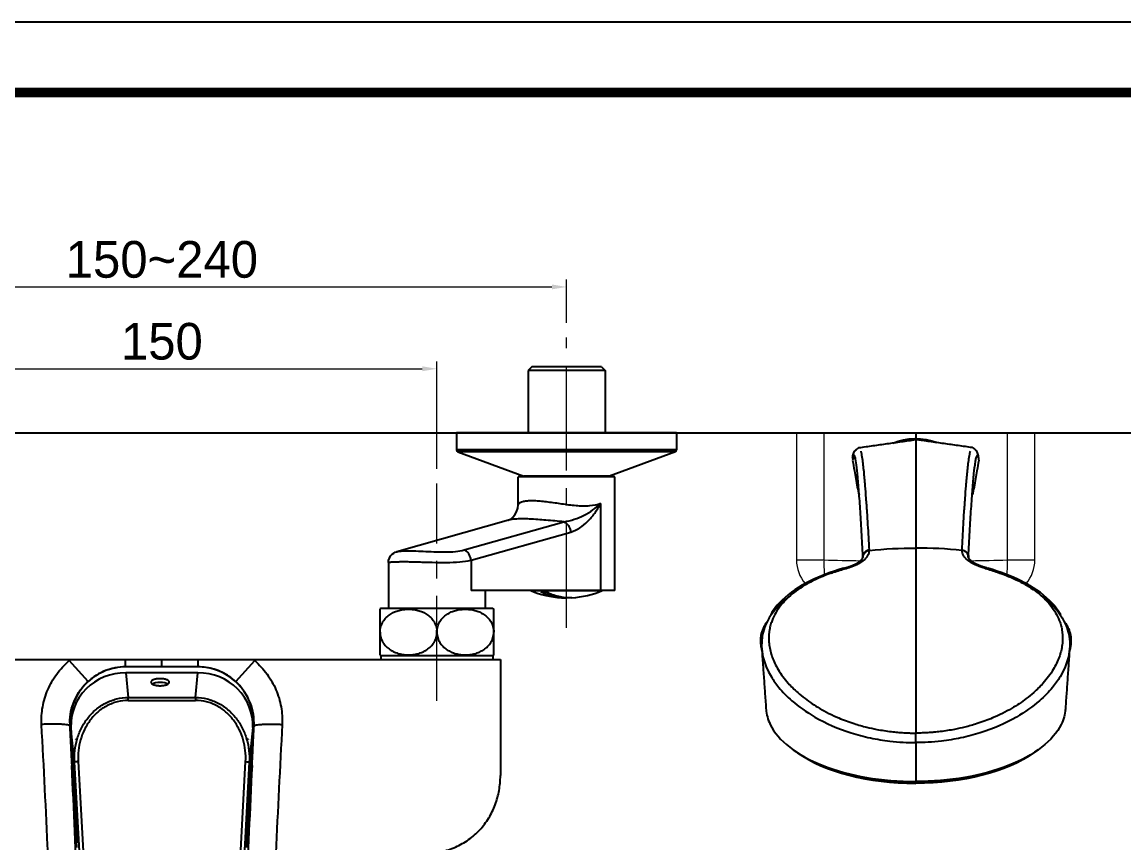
# Model space of a CAD drawing. Header units: millimetres. Extents: x 1122 to 8358, y -1894 to -296.
# Drawn here: x 7457.3 to 7757.8, y -519.6 to -295.8 of the extents above; entities that cross this region are included whole.
import ezdxf

# ---------------------------------------------------------------- set-up
doc = ezdxf.new("R2010")
doc.units = ezdxf.units.MM
doc.header["$LTSCALE"] = 3
doc.linetypes.add('CENTER', pattern=[2.25, 1.25, -0.25, 0.5, -0.25])
doc.linetypes.add('CENTER2', pattern=[28.575, 19.05, -3.175, 3.175, -3.175])
for name, color, linetype in [('1', 1, 'CENTER'), ('DEF_LAYER_ASSEM_MEMBER', 7, 'Continuous'), ('DLB3013-CR2S_시공도$0$1', 7, 'Continuous')]:
    doc.layers.add(name, color=color, linetype=linetype)
doc.layers.add('Cneter', color=1, linetype='CENTER2', lineweight=13)
doc.styles.add('DLB3013-CR2S_시공도$0$Daelim Dimension', font='')
doc.styles.get('DLB3013-CR2S_시공도$0$Daelim Dimension').set_extended_font_data('나눔고딕')
doc.dimstyles.new('DLB3013-CR2S_시공도$0$DEFAULT', dxfattribs={"dimscale": 2, "dimtxt": 2, "dimasz": 2, "dimexe": 0, "dimexo": 2, "dimgap": 1, "dimtad": 1, "dimdec": 1, "dimzin": 9, "dimdsep": 46, "dimtxsty": 'DLB3013-CR2S_시공도$0$Daelim Dimension', "dimcen": 0.5, "dimclrd": 252, "dimclre": 252, "dimclrt": 3, "dimadec": 1, "dimazin": 0, "dimtfac": 1, "dimtdec": 1, "dimtix": 1, "dimtmove": 0, "dimatfit": 3, "dimfxl": 1, "dimtolj": 1, "dimtzin": 1, "dimlwd": 9, "dimlwe": 9, "dimarcsym": 0})

# ---------------------------------------------------------------- blocks, each defined once
blk = doc.blocks.new('*D4')
at = {"color": 5, "lineweight": 9, "ltscale": 0.5, "transparency": 16777216}
for p, q in [((7420.43, -417.59), (7420.43, -388.33)), ((7424.43, -390.33), (7566.43, -390.33)), ((7570.43, -417.59), (7570.43, -388.33))]:
    blk.add_line(p, q, dxfattribs=at)
at = {"color": 5, "ltscale": 0.5, "transparency": 16777216}
for points in [[(7424.43, -389.67), (7424.43, -391), (7420.43, -390.33)], [(7566.43, -389.67), (7566.43, -391), (7570.43, -390.33)]]:
    blk.add_solid(points, dxfattribs=at)
at = {"layer": 'Defpoints', "color": 0, "ltscale": 0.5, "transparency": 16777216}
for p in [(7570.43, -390.33), (7420.43, -421.59), (7570.43, -421.59)]:
    blk.add_point(p, dxfattribs=at)
at = {"color": 7, "ltscale": 0.5, "transparency": 16777216, "insert": (7495.43, -382.9), "char_height": 10, "attachment_point": 5, "style": 'DLB3013-CR2S_시공도$0$Daelim Dimension'}
blk.add_mtext('\\A1;150', dxfattribs=at)
blk = doc.blocks.new('*D6')
at = {"color": 5, "lineweight": 9, "ltscale": 0.5, "transparency": 16777216}
for p, q in [((7385.07, -377.81), (7385.07, -366.02)), ((7605.78, -377.81), (7605.78, -366.02)), ((7389.07, -368.02), (7601.78, -368.02))]:
    blk.add_line(p, q, dxfattribs=at)
at = {"color": 5, "ltscale": 0.5, "transparency": 16777216}
for points in [[(7389.07, -367.35), (7389.07, -368.68), (7385.07, -368.02)], [(7601.78, -367.35), (7601.78, -368.68), (7605.78, -368.02)]]:
    blk.add_solid(points, dxfattribs=at)
at = {"layer": 'Defpoints', "color": 0, "ltscale": 0.5, "transparency": 16777216}
for p in [(7605.78, -368.02), (7385.07, -381.81), (7605.78, -381.81)]:
    blk.add_point(p, dxfattribs=at)
at = {"color": 7, "ltscale": 0.5, "transparency": 16777216, "insert": (7495.43, -360.57), "char_height": 10, "attachment_point": 5, "style": 'DLB3013-CR2S_시공도$0$Daelim Dimension'}
blk.add_mtext('\\A1;150~240', dxfattribs=at)

msp = doc.modelspace()

# ---------------------------------------------------------------- linework, layer by layer
at = {"ltscale": 0.5}
for p, q in [((7337.6, -407.81), (8046.51, -407.81)), ((7700.99, -409.36), (7700.99, -449.76))]:
    msp.add_line(p, q, dxfattribs=at)
msp.add_line((7700.99, -407.81), (7700.99, -471.22))
at = {"color": 7, "linetype": 'Continuous'}
for p, q in [((7555.18, -455.61), (7554.93, -455.88)), ((7554.93, -468.35), (7554.93, -455.88)), ((7555.18, -455.61), (7585.68, -455.61)), ((7585.68, -455.61), (7585.93, -455.88)), ((7585.93, -468.35), (7585.93, -455.88)), ((7554.93, -468.35), (7555.18, -468.61)), ((7555.18, -468.61), (7555.18, -469.61)), ((7585.68, -468.61), (7555.18, -468.61)), ((7585.93, -468.35), (7585.68, -468.61)), ((7585.68, -468.61), (7585.68, -469.61)), ((7403.13, -469.61), (7587.73, -469.61)), ((7475.3, -475.61), (7470.11, -469.92)), ((7485.55, -471.61), (7485.55, -469.61)), ((7505.22, -471.61), (7485.64, -471.61)), ((7495.43, -471.61), (7495.43, -469.61)), ((7505.3, -471.61), (7505.3, -469.61)), ((7515.56, -475.61), (7520.74, -469.92)), ((7587.73, -469.61), (7587.73, -501.27)), ((7485.59, -473.22), (7486.27, -479.97)), ((7505.27, -473.22), (7485.59, -473.22)), ((7504.59, -479.97), (7505.27, -473.22)), ((7486.27, -480.76), (7486.27, -479.97)), ((7486.27, -479.97), (7504.59, -479.97)), ((7486.27, -480.76), (7504.59, -480.76)), ((7504.59, -479.97), (7504.59, -480.76)), ((7470.31, -487.72), (7470.41, -487.71)), ((7470.31, -487.72), (7470.33, -488.18)), ((7472.24, -520.84), (7470.41, -487.71)), ((7470.64, -488.16), (7470.92, -494.16)), ((7471.6, -497.62), (7470.64, -488.16)), ((7518.62, -520.84), (7520.45, -487.72)), ((7520.22, -488.16), (7519.26, -497.62)), ((7520.22, -488.16), (7519.94, -494.16)), ((7520.45, -487.71), (7520.55, -487.72)), ((7520.53, -488.18), (7520.55, -487.72)), ((7470.92, -494.16), (7472.32, -519.63)), ((7519.94, -494.16), (7518.53, -519.63)), ((7475.62, -570.63), (7471.6, -497.62)), ((7472.6, -497.44), (7476.62, -570.45)), ((7514.23, -570.45), (7518.26, -497.44)), ((7519.26, -497.62), (7515.23, -570.63))]:
    msp.add_line(p, q, dxfattribs=at)
at = {"ltscale": 0.5}
msp.add_lwpolyline([(7229.64, -1122.59), (8358.04, -1122.59), (8358.04, -295.79), (7229.64, -295.79)], close=True, dxfattribs=at)
at = {"color": 5, "linetype": 'ByBlock', "lineweight": 200, "const_width": 2.6}
msp.add_lwpolyline([(7247.78, -1087.18), (8339.78, -1087.18), (8339.78, -314.98), (7247.78, -314.98)], close=True, dxfattribs=at)
at = {"color": 7, "linetype": 'Continuous'}
for centre, radius, start, end in [((7479.27, -471.12), 9.23, 170.6477, 172.5297), ((7485.65, -486.83), 15.21, 90.0446, 90.3532), ((7505.21, -486.91), 15.3, 89.646, 89.9555), ((7505.21, -486.93), 15.32, 81.2136, 89.6412), ((7511.61, -471.11), 9.21, 7.4677, 9.3542), ((2141.04, -771.67), 5329.17, 2.68078, 3.05873), ((7485.83, -486.95), 15.54, 179.8691, 182.828), ((7505.03, -486.95), 15.54, 357.172, 0.1309), ((13053.94, -781.9), 5533.55, 176.94825, 177.31224), ((-463.68, -885.09), 7943.94, 2.529078, 2.789263), ((16651.27, -940.67), 9141.95, 177.227793, 177.453865)]:
    msp.add_arc(centre, radius, start, end, dxfattribs=at)
for centre, major_axis, ratio, start_param, end_param in [((7485.64, -487.58), (15, -0.57), 0.95615, 1.610366, 3.221868), ((7505.22, -487.58), (15, 0.57), 0.95615, -0.080275, 1.531227), ((7505.17, -486.91), (11.25, 10.4), 0.997364, 5.483253, 6.95308), ((7494.94, -476.64), (2.5, 0), 0.303, 0.520611, 2.620981), ((7485.69, -486.91), (-11.25, 10.4), 0.997364, 0.747466, 0.799932), ((7486.48, -495.95), (-1.41, 17.13), 0.872611, 1.224425, 1.230292), ((7486.12, -492.34), (15.04, 0.28), 0.257242, 2.795221, 2.800639), ((7437.73, -13.6), (-36.21, 507.41), 0.000542, -2.798256, -2.797806), ((7504.37, -495.95), (1.41, 17.13), 0.872611, -1.230292, -1.224425), ((7504.74, -492.34), (15.04, -0.28), 0.257242, 0.340954, 0.346372), ((7553.12, -13.6), (36.21, 507.41), 0.000542, -3.485379, -3.48493)]:
    msp.add_ellipse(centre, major_axis=major_axis, ratio=ratio, start_param=start_param, end_param=end_param, dxfattribs=at)
for points, knots in [([(7554.93, -462.11), (7554.93, -461.86), (7554.96, -461.36), (7555.12, -460.63), (7555.37, -459.93), (7555.82, -459.07), (7556.55, -458.14), (7557.62, -457.26), (7558.82, -456.62), (7560.08, -456.18), (7561.37, -455.94), (7562.68, -455.85), (7563.99, -455.94), (7565.28, -456.18), (7566.54, -456.62), (7567.73, -457.26), (7568.81, -458.14), (7569.54, -459.07), (7569.99, -459.93), (7570.24, -460.63), (7570.39, -461.36), (7570.43, -461.86), (7570.43, -462.11)], [0, 0, 0, 0, 0.034085, 0.067963, 0.101445, 0.134428, 0.198638, 0.2609, 0.321715, 0.381592, 0.440931, 0.500029, 0.559127, 0.618466, 0.678343, 0.73916, 0.801423, 0.865629, 0.898605, 0.932077, 0.965932, 1, 1, 1, 1]), ([(7570.43, -462.11), (7570.43, -461.86), (7570.46, -461.36), (7570.62, -460.63), (7570.87, -459.93), (7571.31, -459.07), (7572.05, -458.14), (7573.12, -457.26), (7574.32, -456.62), (7575.57, -456.18), (7576.87, -455.94), (7578.18, -455.85), (7579.49, -455.94), (7580.78, -456.18), (7582.04, -456.62), (7583.23, -457.26), (7584.31, -458.14), (7585.04, -459.07), (7585.49, -459.93), (7585.74, -460.63), (7585.89, -461.36), (7585.93, -461.86), (7585.93, -462.11)], [0, 0, 0, 0, 0.034068, 0.067923, 0.101395, 0.13437, 0.198576, 0.260838, 0.321655, 0.381533, 0.440872, 0.49997, 0.559068, 0.618406, 0.678282, 0.739098, 0.80136, 0.86557, 0.898554, 0.932037, 0.965915, 1, 1, 1, 1]), ([(7554.93, -462.11), (7554.93, -462.37), (7554.96, -462.87), (7555.12, -463.6), (7555.37, -464.3), (7555.81, -465.16), (7556.55, -466.09), (7557.62, -466.97), (7558.82, -467.61), (7560.08, -468.05), (7561.37, -468.29), (7562.68, -468.38), (7563.99, -468.29), (7565.28, -468.05), (7566.54, -467.61), (7567.73, -466.97), (7568.81, -466.09), (7569.54, -465.16), (7569.99, -464.3), (7570.24, -463.6), (7570.39, -462.87), (7570.43, -462.37), (7570.43, -462.11)], [0, 0, 0, 0, 0.034083, 0.067958, 0.101437, 0.134418, 0.198625, 0.260885, 0.321697, 0.38157, 0.440905, 0.5, 0.559095, 0.61843, 0.678303, 0.739115, 0.801375, 0.865582, 0.898563, 0.932042, 0.965917, 1, 1, 1, 1]), ([(7570.43, -462.11), (7570.43, -462.37), (7570.46, -462.87), (7570.62, -463.6), (7570.87, -464.3), (7571.31, -465.16), (7572.05, -466.09), (7573.12, -466.97), (7574.32, -467.61), (7575.58, -468.05), (7576.87, -468.29), (7578.18, -468.38), (7579.49, -468.29), (7580.78, -468.05), (7582.04, -467.61), (7583.23, -466.97), (7584.31, -466.09), (7585.04, -465.16), (7585.49, -464.3), (7585.74, -463.6), (7585.89, -462.87), (7585.93, -462.37), (7585.93, -462.11)], [0, 0, 0, 0, 0.034083, 0.067958, 0.101437, 0.134418, 0.198625, 0.260886, 0.321697, 0.38157, 0.440906, 0.5, 0.559095, 0.618431, 0.678304, 0.739115, 0.801375, 0.865582, 0.898563, 0.932042, 0.965917, 1, 1, 1, 1]), ([(7462.62, -487.31), (7462.58, -486.51), (7462.58, -484.9), (7462.88, -482.5), (7463.44, -480.14), (7464.56, -477.06), (7466.63, -473.47), (7468.87, -471.01), (7470.11, -469.92)], [0, 0, 0, 0, 0.122917, 0.245674, 0.369798, 0.494716, 0.745836, 1, 1, 1, 1]), ([(7485.56, -471.62), (7484.56, -471.62), (7482.55, -471.83), (7479.68, -472.72), (7477.03, -474.16), (7474.72, -476.08), (7472.83, -478.41), (7471.43, -481.07), (7470.57, -483.94), (7470.38, -485.92), (7470.39, -486.91)], [0, 0, 0, 0, 0.125525, 0.25096, 0.376248, 0.501344, 0.626237, 0.750942, 0.875509, 1, 1, 1, 1]), ([(7485.55, -471.61), (7484.6, -471.61), (7482.72, -471.79), (7480.02, -472.57), (7477.51, -473.82), (7476.01, -474.96), (7475.3, -475.61)], [0, 0, 0, 0, 0.254907, 0.49995, 0.745088, 1, 1, 1, 1]), ([(7520.74, -469.92), (7521.99, -471.01), (7524.23, -473.47), (7526.29, -477.06), (7527.41, -480.14), (7527.98, -482.5), (7528.27, -484.9), (7528.28, -486.51), (7528.24, -487.31)], [0, 0, 0, 0, 0.254164, 0.505284, 0.630202, 0.754326, 0.877083, 1, 1, 1, 1]), ([(7515.56, -475.61), (7514.44, -474.59), (7511.92, -472.88), (7509.01, -472), (7507.55, -471.78)], [0, 0, 0, 0, 0.50636, 1, 1, 1, 1]), ([(7470.29, -486.91), (7470.29, -485.86), (7470.52, -483.74), (7471.5, -480.7), (7473.09, -477.92), (7474.51, -476.32), (7475.3, -475.61)], [0, 0, 0, 0, 0.248889, 0.498849, 0.749327, 1, 1, 1, 1]), ([(7497.44, -475.79), (7497.44, -475.73), (7497.4, -475.59), (7497.25, -475.41), (7497.01, -475.24), (7496.7, -475.1), (7496.32, -474.99), (7495.73, -474.87), (7494.94, -474.81), (7494.16, -474.87), (7493.57, -474.99), (7493.19, -475.1), (7492.88, -475.24), (7492.64, -475.41), (7492.48, -475.59), (7492.44, -475.73), (7492.44, -475.79)], [0, 0, 0, 0, 0.03391, 0.074204, 0.124124, 0.18438, 0.254107, 0.33156, 0.5, 0.66844, 0.745893, 0.81562, 0.875876, 0.925796, 0.96609, 1, 1, 1, 1]), ([(7492.44, -475.79), (7492.44, -475.86), (7492.48, -476), (7492.64, -476.18), (7492.88, -476.35), (7493.19, -476.49), (7493.57, -476.6), (7494.16, -476.72), (7494.94, -476.78), (7495.73, -476.72), (7496.32, -476.6), (7496.7, -476.49), (7497.01, -476.35), (7497.25, -476.18), (7497.4, -476), (7497.44, -475.86), (7497.44, -475.79)], [0, 0, 0, 0, 0.03391, 0.074204, 0.124124, 0.18438, 0.254107, 0.33156, 0.5, 0.66844, 0.745893, 0.81562, 0.875876, 0.925796, 0.96609, 1, 1, 1, 1]), ([(7520.57, -486.91), (7520.57, -485.86), (7520.34, -483.74), (7519.36, -480.7), (7517.77, -477.92), (7516.34, -476.32), (7515.56, -475.61)], [0, 0, 0, 0, 0.248885, 0.498842, 0.749322, 1, 1, 1, 1]), ([(7471.6, -497.62), (7471.54, -496.56), (7471.6, -494.42), (7472.23, -491.26), (7473.41, -488.27), (7475.12, -485.54), (7477.34, -483.2), (7480.02, -481.39), (7483.05, -480.23), (7485.2, -479.97), (7486.27, -479.97)], [0, 0, 0, 0, 0.124799, 0.249599, 0.374446, 0.499364, 0.62438, 0.749505, 0.874719, 1, 1, 1, 1]), ([(7486.27, -480.76), (7485.26, -480.76), (7483.74, -480.95), (7481.82, -481.57), (7479.98, -482.41), (7477.89, -483.85), (7476.17, -485.7), (7475.04, -487.36), (7474.07, -489.12), (7473.17, -491.47), (7472.59, -494.43), (7472.55, -496.44), (7472.6, -497.44)], [0, 0, 0, 0, 0.125466, 0.188271, 0.251037, 0.376228, 0.501216, 0.563715, 0.626169, 0.750844, 0.875434, 1, 1, 1, 1]), ([(7504.59, -479.97), (7505.66, -479.97), (7507.81, -480.23), (7510.83, -481.39), (7513.51, -483.2), (7515.74, -485.54), (7517.45, -488.27), (7518.62, -491.26), (7519.26, -494.42), (7519.32, -496.56), (7519.26, -497.62)], [0, 0, 0, 0, 0.125281, 0.250495, 0.37562, 0.500636, 0.625554, 0.750402, 0.875202, 1, 1, 1, 1]), ([(7518.26, -497.44), (7518.31, -496.44), (7518.27, -494.43), (7517.69, -491.47), (7516.61, -488.65), (7515.03, -486.07), (7512.96, -483.85), (7510.88, -482.41), (7509.04, -481.57), (7507.12, -480.95), (7505.6, -480.76), (7504.59, -480.76)], [0, 0, 0, 0, 0.124583, 0.249191, 0.373883, 0.498712, 0.623718, 0.748928, 0.811703, 0.874517, 1, 1, 1, 1]), ([(7470.31, -487.72), (7470.3, -487.69), (7470.25, -487.63), (7470.05, -487.53), (7469.62, -487.43), (7468.9, -487.33), (7467.91, -487.26), (7466.72, -487.22), (7465.39, -487.22), (7464.01, -487.25), (7463.08, -487.28), (7462.62, -487.31)], [0, 0, 0, 0, 0.010902, 0.027838, 0.086053, 0.180698, 0.309245, 0.466108, 0.640866, 0.822177, 1, 1, 1, 1]), ([(7470.33, -488.18), (7470.35, -488.68), (7470.45, -490.68), (7470.55, -492.68), (7470.63, -494.18)], [0, 0, 0, 0, 0.2508, 1, 1, 1, 1]), ([(7520.23, -494.18), (7520.25, -493.68), (7520.35, -491.68), (7520.45, -489.68), (7520.53, -488.18)], [0, 0, 0, 0, 0.249204, 1, 1, 1, 1]), ([(7520.55, -487.72), (7520.56, -487.69), (7520.61, -487.63), (7520.81, -487.53), (7521.24, -487.43), (7521.96, -487.33), (7522.94, -487.26), (7524.14, -487.22), (7525.47, -487.22), (7526.85, -487.25), (7527.78, -487.28), (7528.24, -487.31)], [0, 0, 0, 0, 0.010869, 0.027766, 0.086071, 0.180434, 0.309263, 0.466072, 0.640877, 0.822342, 1, 1, 1, 1]), ([(7470.63, -494.18), (7470.65, -494.54), (7470.72, -495.99), (7470.79, -497.43), (7470.84, -498.52)], [0, 0, 0, 0, 0.250571, 1, 1, 1, 1]), ([(7520.02, -498.52), (7520.03, -498.16), (7520.1, -496.71), (7520.17, -495.27), (7520.23, -494.18)], [0, 0, 0, 0, 0.249431, 1, 1, 1, 1]), ([(7472.6, -497.44), (7472.47, -497.45), (7472.23, -497.47), (7471.96, -497.5), (7471.78, -497.54), (7471.69, -497.57), (7471.63, -497.59), (7471.6, -497.61), (7471.6, -497.62)], [0, 0, 0, 0, 0.370035, 0.686577, 0.810142, 0.904471, 0.9671, 1, 1, 1, 1]), ([(7518.26, -497.44), (7518.39, -497.45), (7518.62, -497.47), (7518.9, -497.5), (7519.08, -497.54), (7519.17, -497.57), (7519.23, -497.59), (7519.26, -497.61), (7519.26, -497.62)], [0, 0, 0, 0, 0.370035, 0.686577, 0.810142, 0.904471, 0.9671, 1, 1, 1, 1]), ([(7567.43, -522.42), (7568.81, -522.42), (7571.58, -522.13), (7575.54, -520.87), (7579.13, -518.84), (7582.22, -516.14), (7584.67, -512.89), (7586.44, -509.24), (7587.5, -505.32), (7587.73, -502.62), (7587.73, -501.27)], [0, 0, 0, 0, 0.127379, 0.254117, 0.37985, 0.504511, 0.628356, 0.751907, 0.875654, 1, 1, 1, 1])]:
    msp.add_open_spline(points, degree=3, knots=knots, dxfattribs=at)
at = {"layer": '1', "color": 7, "linetype": 'Continuous'}
for p, q in [((7700.99, -492.26), (7700.99, -502.89)), ((7667.69, -494.3), (7668.74, -495.04)), ((7734.29, -494.3), (7733.24, -495.04))]:
    msp.add_line(p, q, dxfattribs=at)
at = {"layer": '1', "color": 7, "linetype": 'Continuous', "extrusion": (0, 0, -1)}
msp.add_arc((-7700.99, -425.5), 16.14, 67.1045, 111.4363, dxfattribs=at)
for centre, major_axis, ratio, start_param, end_param in [((7688.59, -441.61), (2, 0.04), 0.893525, 3.016859, 3.39679), ((7688.59, -441.61), (2, 0.04), 0.893525, 3.425037, 4.616675), ((7686.93, -444.43), (1.23, -1.58), 0.764481, 3.101452, 3.82496), ((7700.99, -483.64), (-39.5, 0), 0.5, 3.75705, 4.712389), ((7700.99, -484.69), (-36.7, 0), 0.5, 4.474021, 4.712389)]:
    msp.add_ellipse(centre, major_axis=major_axis, ratio=ratio, start_param=start_param, end_param=end_param, dxfattribs=at)
at = {"layer": '1', "color": 7, "linetype": 'Continuous'}
for centre, major_axis, ratio, start_param, end_param in [((7713.39, -441.61), (-2, 0.04), 0.893525, 3.425037, 4.616675), ((7713.39, -441.61), (-2, 0.04), 0.893525, 3.016859, 3.39679), ((7715.05, -444.43), (-1.23, -1.58), 0.764481, 3.101452, 3.82496), ((7700.99, -491.11), (0, 2), 0.000003, 4.234671, 5.519738), ((7700.99, -483.64), (39.5, 0), 0.5, 3.75705, 4.712389), ((7700.99, -484.69), (36.7, 0), 0.5, 4.474021, 4.712389)]:
    msp.add_ellipse(centre, major_axis=major_axis, ratio=ratio, start_param=start_param, end_param=end_param, dxfattribs=at)
for points, degree in [([(7685.51, -411.84), (7700.99, -409.65)], 1), ([(7716.46, -411.84), (7700.99, -409.65)], 1), ([(7686.18, -413.2), (7686.15, -413.04), (7686.12, -412.9), (7686.09, -412.77)], 3), ([(7715.8, -413.2), (7715.83, -413.04), (7715.86, -412.9), (7715.89, -412.77)], 3), ([(7685.66, -442.88), (7686.82, -442), (7686.67, -441.09)], 2), ([(7686.68, -441.1), (7686.67, -441.06)], 1), ([(7688.36, -439.84), (7692.55, -439.43), (7696.77, -439.22), (7700.99, -439.22)], 3), ([(7688.36, -439.84), (7688.36, -439.83), (7688.36, -439.8), (7688.36, -439.77), (7688.36, -439.76)], 3), ([(7713.61, -439.84), (7709.42, -439.43), (7705.21, -439.22), (7700.99, -439.22)], 3), ([(7713.61, -439.84), (7713.61, -439.83), (7713.61, -439.8), (7713.62, -439.77), (7713.62, -439.76)], 3), ([(7716.32, -442.88), (7715.16, -442), (7715.3, -441.09)], 2), ([(7715.3, -441.1), (7715.31, -441.06)], 1), ([(7682.03, -444.76), (7681.81, -444.61), (7681.58, -444.59), (7681.42, -444.78)], 3), ([(7681.49, -444.7), (7684.21, -443.98), (7685.67, -442.87)], 2), ([(7682.03, -444.76), (7682.15, -444.72), (7682.39, -444.65), (7682.71, -444.55), (7683, -444.46), (7683.25, -444.37), (7683.48, -444.28), (7683.68, -444.21), (7683.86, -444.14), (7684.03, -444.07), (7684.19, -444), (7684.34, -443.94), (7684.48, -443.88), (7684.61, -443.82), (7684.74, -443.77), (7684.86, -443.71), (7684.99, -443.66), (7685.11, -443.6), (7685.23, -443.54), (7685.34, -443.48), (7685.46, -443.42), (7685.6, -443.35), (7685.74, -443.27), (7685.89, -443.18), (7686.06, -443.08), (7686.23, -442.97), (7686.4, -442.86), (7686.57, -442.74), (7686.68, -442.65), (7686.74, -442.61)], 3), ([(7719.95, -444.76), (7719.82, -444.72), (7719.58, -444.65), (7719.26, -444.55), (7718.98, -444.46), (7718.72, -444.37), (7718.49, -444.28), (7718.3, -444.21), (7718.12, -444.14), (7717.95, -444.07), (7717.79, -444), (7717.64, -443.94), (7717.5, -443.88), (7717.36, -443.82), (7717.24, -443.77), (7717.11, -443.71), (7716.99, -443.66), (7716.87, -443.6), (7716.75, -443.54), (7716.63, -443.48), (7716.51, -443.42), (7716.38, -443.35), (7716.24, -443.27), (7716.08, -443.18), (7715.92, -443.08), (7715.75, -442.97), (7715.58, -442.86), (7715.41, -442.74), (7715.3, -442.65), (7715.24, -442.61)], 3), ([(7720.49, -444.7), (7717.77, -443.98), (7716.3, -442.87)], 2), ([(7719.95, -444.76), (7720.17, -444.61), (7720.4, -444.59), (7720.56, -444.78)], 3), ([(7660.38, -459.39), (7657.84, -462.82), (7659.05, -467.11)], 2), ([(7741.6, -459.39), (7744.14, -462.82), (7742.93, -467.11)], 2), ([(7658.97, -466.17), (7660.2, -483.41)], 1), ([(7743, -466.17), (7741.78, -483.41)], 1)]:
    msp.add_open_spline(points, degree=degree, dxfattribs=at)
for points, knots in [([(7700.99, -409.65), (7700.99, -409.61), (7700.99, -409.46), (7700.99, -409.84), (7700.99, -411.47), (7700.99, -413.48), (7700.99, -415.35), (7700.99, -417.55), (7700.99, -419.96), (7700.99, -422.61), (7700.99, -426.43), (7700.99, -431.78), (7700.99, -436.65), (7700.99, -439.22)], [0, 0, 0, 0, 0.030452, 0.168959, 0.307466, 0.376719, 0.445973, 0.515226, 0.584479, 0.653733, 0.722986, 0.861493, 1, 1, 1, 1]), ([(7683.78, -414.71), (7683.84, -414.25), (7683.98, -413.55), (7684.18, -413.02), (7684.4, -412.73), (7684.6, -412.53), (7684.78, -412.36), (7684.88, -412.28), (7684.92, -412.25), (7684.94, -412.23), (7684.96, -412.21), (7684.98, -412.2), (7685, -412.17), (7685.08, -412.11), (7685.19, -412.03), (7685.43, -411.85), (7685.59, -411.78), (7685.64, -411.81)], [0, 0, 0, 0, 0.33083, 0.60308, 0.775691, 0.865313, 0.884584, 0.887259, 0.889269, 0.890099, 0.890868, 0.891628, 0.892433, 0.894322, 0.903325, 0.923626, 1, 1, 1, 1]), ([(7684.62, -415.16), (7684.59, -415), (7684.47, -414.42), (7684.26, -413.88), (7684.01, -414.03), (7683.86, -414.91), (7683.79, -415.34)], [0, 0, 0, 0, 0.099624, 0.399753, 0.699881, 1, 1, 1, 1]), ([(7688.36, -439.76), (7688.3, -438.59), (7688.18, -436.18), (7687.97, -432.75), (7687.74, -429.17), (7687.49, -425.6), (7687.2, -421.87), (7686.95, -418.86), (7686.69, -416.49), (7686.45, -414.69), (7686.28, -413.69), (7686.19, -413.22), (7686.18, -413.2)], [0, 0, 0, 0, 0.090955, 0.186289, 0.286, 0.408611, 0.530922, 0.684729, 0.771592, 0.868348, 0.994099, 1, 1, 1, 1]), ([(7713.62, -439.76), (7713.68, -438.59), (7713.8, -436.18), (7714, -432.75), (7714.23, -429.17), (7714.48, -425.6), (7714.77, -421.87), (7715.02, -418.86), (7715.29, -416.49), (7715.52, -414.69), (7715.69, -413.69), (7715.79, -413.22), (7715.8, -413.2)], [0, 0, 0, 0, 0.090955, 0.186289, 0.286, 0.408611, 0.530922, 0.684729, 0.771592, 0.868348, 0.994099, 1, 1, 1, 1]), ([(7718.2, -414.71), (7718.14, -414.25), (7718, -413.55), (7717.79, -413.02), (7717.58, -412.73), (7717.38, -412.53), (7717.19, -412.36), (7717.09, -412.28), (7717.06, -412.25), (7717.04, -412.23), (7717.02, -412.21), (7717, -412.2), (7716.97, -412.17), (7716.9, -412.11), (7716.79, -412.03), (7716.55, -411.85), (7716.39, -411.78), (7716.34, -411.81)], [0, 0, 0, 0, 0.33083, 0.60308, 0.775691, 0.865313, 0.884584, 0.887259, 0.889269, 0.890099, 0.890868, 0.891628, 0.892433, 0.894322, 0.903325, 0.923626, 1, 1, 1, 1]), ([(7717.36, -415.16), (7717.39, -415), (7717.51, -414.42), (7717.71, -413.88), (7717.96, -414.03), (7718.12, -414.91), (7718.19, -415.34)], [0, 0, 0, 0, 0.099624, 0.399753, 0.699881, 1, 1, 1, 1]), ([(7683.79, -415.34), (7683.95, -416.27), (7684.24, -417.94), (7684.67, -420.35), (7685.05, -422.57), (7685.37, -424.03), (7685.54, -424.74)], [0, 0, 0, 0, 0.294998, 0.531981, 0.768964, 1, 1, 1, 1]), ([(7686.59, -441.44), (7686.54, -440.34), (7686.43, -438.02), (7686.25, -434.72), (7686.06, -431.5), (7685.86, -428.5), (7685.67, -425.72), (7685.47, -423.14), (7685.28, -420.84), (7685.06, -418.41), (7684.89, -416.98), (7684.62, -415.16), (7684.62, -415.16)], [0, 0, 0, 0, 0.093636, 0.19768, 0.301727, 0.405792, 0.510084, 0.613957, 0.71798, 0.821936, 0.988197, 1, 1, 1, 1]), ([(7715.39, -441.44), (7715.44, -440.34), (7715.55, -438.02), (7715.73, -434.72), (7715.92, -431.5), (7716.12, -428.5), (7716.31, -425.72), (7716.51, -423.14), (7716.69, -420.84), (7716.92, -418.41), (7717.08, -416.98), (7717.36, -415.16), (7717.36, -415.16)], [0, 0, 0, 0, 0.093636, 0.19768, 0.301727, 0.405792, 0.510084, 0.613957, 0.71798, 0.821936, 0.988197, 1, 1, 1, 1]), ([(7718.19, -415.34), (7718.03, -416.27), (7717.73, -417.94), (7717.31, -420.35), (7716.92, -422.57), (7716.61, -424.03), (7716.44, -424.74)], [0, 0, 0, 0, 0.294998, 0.531981, 0.768964, 1, 1, 1, 1]), ([(7686.74, -442.61), (7686.98, -442.41), (7687.48, -441.98), (7687.99, -441.29), (7688.32, -440.57), (7688.35, -440.08), (7688.36, -439.84)], [0, 0, 0, 0, 0.236445, 0.497943, 0.743422, 1, 1, 1, 1]), ([(7700.99, -439.22), (7700.99, -439.43), (7700.99, -439.86), (7700.99, -440.5), (7700.99, -441.15), (7700.99, -441.69), (7700.99, -442.13), (7700.99, -442.46), (7700.99, -442.79), (7700.99, -443.24), (7700.99, -443.8), (7700.99, -444.47), (7700.99, -445.15), (7700.99, -446.07), (7700.99, -447.23), (7700.99, -448.64), (7700.99, -450.56), (7700.99, -453.01), (7700.99, -456.03), (7700.99, -459.14), (7700.99, -462.34), (7700.99, -465.62), (7700.99, -470.11), (7700.99, -475.92), (7700.99, -481.99), (7700.99, -486.62), (7700.99, -488.78), (7700.99, -489.67)], [0, 0, 0, 0, 0.015932, 0.031864, 0.047796, 0.063728, 0.071694, 0.07966, 0.087626, 0.095592, 0.111524, 0.127456, 0.143387, 0.159319, 0.191183, 0.223047, 0.254911, 0.318639, 0.382367, 0.446094, 0.509822, 0.57355, 0.637278, 0.764733, 0.892189, 0.955916, 1, 1, 1, 1]), ([(7715.24, -442.61), (7715, -442.41), (7714.49, -441.98), (7713.99, -441.29), (7713.66, -440.57), (7713.63, -440.08), (7713.61, -439.84)], [0, 0, 0, 0, 0.236445, 0.497943, 0.743422, 1, 1, 1, 1]), ([(7682.03, -444.76), (7681.45, -444.92), (7680.3, -445.26), (7677.52, -446.17), (7674.22, -447.48), (7669.99, -449.7), (7666.5, -452.24), (7663.4, -455.64), (7661.9, -458.47), (7661.22, -460.86), (7660.97, -462.35), (7660.89, -463.96), (7661.05, -466.17), (7661.74, -468.99), (7663.13, -471.88), (7664.69, -474.23), (7666.42, -476.35), (7668.46, -478.38), (7671.31, -480.71), (7674.92, -483.13), (7679.47, -485.4), (7683.85, -487.02), (7687.36, -488.02), (7690.73, -488.76), (7693.55, -489.2), (7695.88, -489.44), (7697.44, -489.56), (7698.8, -489.63), (7700.02, -489.66), (7700.7, -489.66), (7700.99, -489.67)], [0, 0, 0, 0, 0.018509, 0.037166, 0.093144, 0.1361, 0.207749, 0.261604, 0.335035, 0.35766, 0.382499, 0.408857, 0.435565, 0.489038, 0.542593, 0.573572, 0.603868, 0.648767, 0.679339, 0.732551, 0.793069, 0.838051, 0.87259, 0.89956, 0.937133, 0.953655, 0.965543, 0.981153, 0.991832, 1, 1, 1, 1]), ([(7681.34, -444.74), (7677.94, -445.69), (7671.62, -448.09), (7664.96, -452.53), (7662.27, -455.91), (7661.45, -457.29)], [0, 0, 0, 0, 0.362565, 0.754564, 1, 1, 1, 1]), ([(7670.26, -449.24), (7670.87, -448.89), (7674.17, -447.12), (7677.93, -445.69), (7681.35, -444.74)], [0, 0, 0, 0, 0.190136, 1, 1, 1, 1]), ([(7677.94, -446.06), (7678.16, -445.98), (7678.94, -445.71), (7680.28, -445.26), (7681.45, -444.93), (7682.03, -444.76)], [0, 0, 0, 0, 0.16666, 0.587901, 1, 1, 1, 1]), ([(7719.95, -444.76), (7720.53, -444.92), (7721.68, -445.26), (7724.46, -446.17), (7727.75, -447.48), (7731.98, -449.7), (7735.48, -452.24), (7738.58, -455.64), (7740.08, -458.47), (7740.76, -460.86), (7741.01, -462.35), (7741.09, -463.96), (7740.93, -466.17), (7740.24, -468.99), (7738.85, -471.88), (7737.28, -474.23), (7735.55, -476.35), (7733.52, -478.38), (7730.67, -480.71), (7727.05, -483.13), (7722.51, -485.4), (7718.12, -487.02), (7714.62, -488.02), (7711.25, -488.76), (7708.43, -489.2), (7706.1, -489.44), (7704.54, -489.56), (7703.18, -489.63), (7701.95, -489.66), (7701.28, -489.66), (7700.99, -489.67)], [0, 0, 0, 0, 0.018509, 0.037166, 0.093144, 0.1361, 0.207749, 0.261604, 0.335035, 0.35766, 0.382499, 0.408857, 0.435565, 0.489038, 0.542593, 0.573572, 0.603868, 0.648767, 0.679339, 0.732551, 0.793069, 0.838051, 0.87259, 0.89956, 0.937133, 0.953655, 0.965543, 0.981153, 0.991832, 1, 1, 1, 1]), ([(7724.03, -446.06), (7723.82, -445.98), (7723.04, -445.71), (7721.69, -445.26), (7720.53, -444.93), (7719.95, -444.76)], [0, 0, 0, 0, 0.16666, 0.587901, 1, 1, 1, 1]), ([(7731.72, -449.24), (7731.11, -448.89), (7727.81, -447.12), (7724.04, -445.69), (7720.63, -444.74)], [0, 0, 0, 0, 0.190136, 1, 1, 1, 1]), ([(7720.64, -444.74), (7724.04, -445.69), (7730.35, -448.09), (7737.01, -452.53), (7739.7, -455.91), (7740.53, -457.29)], [0, 0, 0, 0, 0.362565, 0.754564, 1, 1, 1, 1]), ([(7666.34, -452.55), (7665.62, -453.09), (7662.63, -455.59), (7660.64, -458.5), (7659.78, -460.9)], [0, 0, 0, 0, 0.225441, 1, 1, 1, 1]), ([(7735.64, -452.55), (7736.36, -453.09), (7739.34, -455.59), (7741.33, -458.5), (7742.2, -460.9)], [0, 0, 0, 0, 0.225441, 1, 1, 1, 1]), ([(7659.78, -460.9), (7659.49, -461.7), (7658.36, -466.04), (7659.68, -471.77), (7663.81, -477.57), (7667.52, -481.38), (7673.85, -485.86), (7681.42, -489.17), (7688.55, -491.05), (7693.35, -491.83), (7697.49, -492.2), (7699.85, -492.24), (7700.99, -492.26)], [0, 0, 0, 0, 0.058776, 0.312205, 0.380066, 0.471373, 0.59709, 0.755583, 0.831587, 0.905068, 0.954065, 1, 1, 1, 1]), ([(7742.2, -460.9), (7742.49, -461.7), (7743.62, -466.04), (7742.29, -471.77), (7738.17, -477.57), (7734.45, -481.38), (7728.13, -485.86), (7720.56, -489.17), (7713.43, -491.05), (7708.63, -491.83), (7704.48, -492.2), (7702.13, -492.24), (7700.99, -492.26)], [0, 0, 0, 0, 0.058776, 0.312205, 0.380066, 0.471373, 0.59709, 0.755583, 0.831587, 0.905068, 0.954065, 1, 1, 1, 1]), ([(7660.18, -483.22), (7660.28, -484.6), (7660.66, -485.96), (7662.39, -489.53), (7664.18, -491.61), (7669.1, -495.44), (7672.16, -497.12), (7679.32, -499.93), (7683.31, -501.02), (7691.91, -502.51), (7696.41, -502.89), (7700.99, -502.89)], [0, 0, 0, 0, 0.132259, 0.132259, 0.349195, 0.349195, 0.56613, 0.56613, 0.783065, 0.783065, 1, 1, 1, 1]), ([(7741.8, -483.22), (7741.7, -484.6), (7741.32, -485.96), (7739.59, -489.53), (7737.8, -491.61), (7732.87, -495.44), (7729.82, -497.12), (7722.66, -499.93), (7718.67, -501.02), (7710.07, -502.51), (7705.56, -502.89), (7700.99, -502.89)], [0, 0, 0, 0, 0.132259, 0.132259, 0.349195, 0.349195, 0.56613, 0.56613, 0.783065, 0.783065, 1, 1, 1, 1])]:
    msp.add_open_spline(points, degree=3, knots=knots, dxfattribs=at)
for points in [[(7688.36, -439.76), (7687.17, -439.89), (7686.44, -440.75), (7686.61, -441.81)], [(7713.62, -439.76), (7714.81, -439.89), (7715.54, -440.75), (7715.37, -441.81)]]:
    msp.add_rational_spline(points, [1.17879202072, 0.940345898746, 0.940402673276, 1.17896234431], degree=3, dxfattribs=at)
at = {"layer": 'Cneter', "lineweight": 5, "ltscale": 0.5}
msp.add_line((7605.78, -460.95), (7605.78, -381.81), dxfattribs=at)
msp.add_line((7605.78, -460.95), (7605.78, -381.81), dxfattribs=at)
at = {"layer": 'Cneter', "ltscale": 0.5}
msp.add_line((7570.43, -480.84), (7570.43, -421.59), dxfattribs=at)
at = {"layer": 'DEF_LAYER_ASSEM_MEMBER', "color": 7, "linetype": 'Continuous'}
for p, q in [((7596.28, -389.81), (7595.28, -390.81)), ((7615.28, -389.81), (7596.28, -389.81)), ((7615.28, -389.81), (7616.28, -390.81)), ((7595.28, -390.81), (7595.28, -407.81)), ((7616.28, -390.81), (7595.28, -390.81)), ((7616.28, -390.81), (7616.28, -407.81)), ((7575.78, -407.81), (7575.78, -412.47)), ((7635.78, -407.81), (7575.78, -407.81)), ((7635.78, -407.81), (7635.78, -412.47)), ((7576.11, -412.94), (7594.11, -419.57)), ((7635.46, -412.94), (7617.46, -419.57)), ((7592.58, -427.4), (7592.58, -419.81)), ((7618.98, -419.81), (7592.58, -419.81)), ((7594.11, -419.57), (7594.28, -419.6)), ((7594.33, -419.6), (7617.24, -419.6)), ((7595.28, -419.6), (7595.28, -419.81)), ((7616.28, -419.6), (7616.28, -419.81)), ((7617.46, -419.57), (7617.28, -419.6)), ((7618.98, -450.81), (7618.98, -419.81)), ((7589.97, -431.59), (7559.48, -440.21)), ((7589.97, -431.59), (7589.97, -431.59)), ((7559.48, -440.21), (7559.48, -440.21)), ((7557.23, -443.13), (7557.23, -455.61)), ((7618.98, -450.81), (7579.76, -450.81)), ((7583.63, -450.81), (7583.63, -455.61)), ((7615.53, -450.84), (7596.03, -450.84))]:
    msp.add_line(p, q, dxfattribs=at)
at = {"layer": 'DEF_LAYER_ASSEM_MEMBER', "color": 9, "linetype": 'Continuous'}
for p, q in [((7635.78, -412.47), (7575.78, -412.47)), ((7635.46, -412.94), (7576.11, -412.94)), ((7617.46, -419.57), (7594.11, -419.57)), ((7615.12, -450.81), (7615.12, -427.06)), ((7577.9, -439.72), (7605.07, -432.04)), ((7579.76, -442.52), (7606.94, -434.84)), ((7579.76, -442.52), (7579.76, -450.81))]:
    msp.add_line(p, q, dxfattribs=at)
at = {"layer": 'DEF_LAYER_ASSEM_MEMBER', "color": 7, "linetype": 'Continuous'}
for points in [[(7589.97, -431.59), (7590.02, -431.57), (7590.26, -431.46), (7590.65, -431.22), (7591.15, -430.81), (7591.69, -430.2), (7592.16, -429.38), (7592.48, -428.37), (7592.58, -427.4)], [(7557.23, -443.13), (7557.27, -442.61), (7557.47, -441.94), (7557.8, -441.37), (7558.2, -440.92), (7558.64, -440.58), (7559.06, -440.36), (7559.38, -440.24), (7559.48, -440.21)]]:
    msp.add_lwpolyline(points, dxfattribs=at)
for centre, radius, start, end in [((7576.28, -412.47), 0.5, 180, 249.7751), ((7635.28, -412.47), 0.5, 290.2249, 360), ((7605.78, -427.81), 25, 247.0455, 266.7426), ((7599.47, -427.13), 24.04, 268.3794, 270.0128), ((7599.46, -422.24), 28.93, 270.0337, 271.4777), ((7605.08, -440.28), 12.51, 266.7475, 273.2403), ((7605.78, -427.81), 25, 273.2574, 292.9545)]:
    msp.add_arc(centre, radius, start, end, dxfattribs=at)
at = {"layer": 'DEF_LAYER_ASSEM_MEMBER', "color": 9, "linetype": 'Continuous'}
for points, start_tangent, end_tangent in [([(7615.12, -427.06), (7612.04, -427.73), (7610.25, -427.79), (7608.37, -427.69), (7604.51, -427.22), (7600.76, -426.69), (7599.02, -426.49), (7597.42, -426.38), (7596, -426.36), (7594.8, -426.44), (7593.84, -426.61), (7593.15, -426.85), (7592.9, -426.99), (7592.73, -427.13), (7592.58, -427.4)], (-0.931683, -0.363272), (0.000776, -1)), ([(7605.07, -432.04), (7607.88, -431.38), (7610.54, -430.27), (7615.12, -427.06)], (0.991122, 0.132956), (0.722762, 0.691097)), ([(7606.94, -434.84), (7611.52, -432), (7613.45, -429.72), (7615.12, -427.06)], (0.962257, 0.272144), (0.485497, 0.874238)), ([(7605.07, -432.04), (7600.17, -431.62), (7595.68, -431.31), (7593.76, -431.26), (7592.14, -431.3), (7590.86, -431.41), (7589.97, -431.59)], (-0.997144, 0.07552), (-0.962247, -0.272178)), ([(7605.07, -432.04), (7606.29, -433.11), (7606.7, -433.93), (7606.94, -434.84)], (0.920761, -0.390128), (0.140012, -0.99015)), ([(7559.48, -440.21), (7559.81, -440.14), (7560.33, -440.08), (7561.03, -440.02), (7561.9, -439.98), (7564.06, -439.99), (7566.68, -440.09), (7569.6, -440.23), (7572.62, -440.29), (7575.48, -440.16), (7577.9, -439.72)], (0.962107, 0.272671), (0.962256, 0.272145)), ([(7579.76, -442.52), (7579.53, -441.61), (7579.11, -440.79), (7577.9, -439.72)], (-0.140028, 0.990148), (-0.920763, 0.390123)), ([(7557.23, -443.13), (7557.24, -443.12), (7557.26, -443.11), (7557.31, -443.1), (7557.37, -443.09), (7557.55, -443.06), (7557.8, -443.03), (7558.11, -443), (7558.5, -442.98), (7558.95, -442.95), (7559.46, -442.94), (7560.65, -442.92), (7562.06, -442.92), (7563.65, -442.95), (7565.39, -443), (7567.24, -443.05), (7569.15, -443.11), (7573.02, -443.14), (7576.67, -442.97), (7579.76, -442.52)], (-0.002336, 0.999997), (0.976955, 0.213446))]:
    msp.add_spline(points, degree=3, dxfattribs=dict(at, start_tangent=start_tangent, end_tangent=end_tangent))
at = {"layer": 'DEF_LAYER_ASSEM_MEMBER', "color": 7, "linetype": 'Continuous', "end_tangent": (-0.880544, 0.473965)}
for points, start_tangent in [([(7604.37, -452.77), (7601.53, -452.29), (7598.79, -451.16)], (-0.998387, 0.056782)), ([(7607.2, -452.77), (7605.42, -452.75), (7603.65, -452.47), (7601.9, -451.94), (7600.21, -451.16)], (-0.998387, -0.056782))]:
    msp.add_spline(points, degree=3, dxfattribs=dict(at, start_tangent=start_tangent))
at = {"layer": 'DLB3013-CR2S_시공도$0$1', "color": 7, "linetype": 'Continuous', "lineweight": 18}
for p, q in [((7668.49, -407.81), (7668.49, -442.46)), ((7675.99, -407.81), (7668.49, -407.81)), ((7725.99, -407.81), (7675.99, -407.81)), ((7733.49, -407.81), (7725.99, -407.81)), ((7733.49, -442.46), (7733.49, -407.81))]:
    msp.add_line(p, q, dxfattribs=at)
at = {"layer": 'DLB3013-CR2S_시공도$0$1', "color": 7, "linetype": 'Continuous', "lineweight": 13}
for p, q in [((7675.99, -442.46), (7675.99, -407.81)), ((7725.99, -442.46), (7725.99, -407.81)), ((7668.49, -442.46), (7675.99, -442.46)), ((7725.99, -442.46), (7733.49, -442.46))]:
    msp.add_line(p, q, dxfattribs=at)
at = {"layer": 'DLB3013-CR2S_시공도$0$1', "color": 7, "linetype": 'Continuous', "lineweight": 18}
for centre, start, end in [((7678.49, -442.46), 180, 220.1459), ((7723.49, -442.46), 319.8541, 0)]:
    msp.add_arc(centre, 10, start, end, dxfattribs=at)
at = {"layer": 'DLB3013-CR2S_시공도$0$1', "color": 7, "linetype": 'Continuous', "lineweight": 13}
for centre, major_axis, start_param, end_param in [((7678.49, -442.46), (-0.34, -9.99), 4.720899, 5.135129), ((7723.49, -442.46), (0.34, -9.99), 7.431242, 7.845471)]:
    msp.add_ellipse(centre, major_axis=major_axis, ratio=0.249864, start_param=start_param, end_param=end_param, dxfattribs=at)
for points in [[(7675.99, -442.46), (7679.28, -442.57), (7682.6, -442.63), (7685.92, -442.66)], [(7716.05, -442.66), (7719.39, -442.63), (7722.71, -442.57), (7725.99, -442.46)]]:
    msp.add_open_spline(points, degree=3, dxfattribs=at)

# ---------------------------------------------------------------- dimensions: what is measured, and where the dimension line sits
at = {"color": 5, "ltscale": 0.5}
dim = msp.add_linear_dim(base=(7605.78, -368.02), p1=(7385.07, -381.81), p2=(7605.78, -381.81), text='150~240', dimstyle='DLB3013-CR2S_시공도$0$DEFAULT', override={"dimtxt": 5, "dimexe": 1, "dimclrd": 5, "dimclre": 5, "dimclrt": 7}, dxfattribs=at)
dim.commit()
dim.dimension.update_dxf_attribs({"geometry": '*D6', "text_midpoint": (7495.43, -360.57)})
dim = msp.add_linear_dim(base=(7570.43, -390.33), p1=(7420.43, -421.59), p2=(7570.43, -421.59), dimstyle='DLB3013-CR2S_시공도$0$DEFAULT', override={"dimtxt": 5, "dimexe": 1, "dimclrd": 5, "dimclre": 5, "dimclrt": 7}, dxfattribs=at)
dim.commit()
dim.dimension.update_dxf_attribs({"geometry": '*D4', "text_midpoint": (7495.43, -382.9)})

doc.saveas('drawing.dxf')
